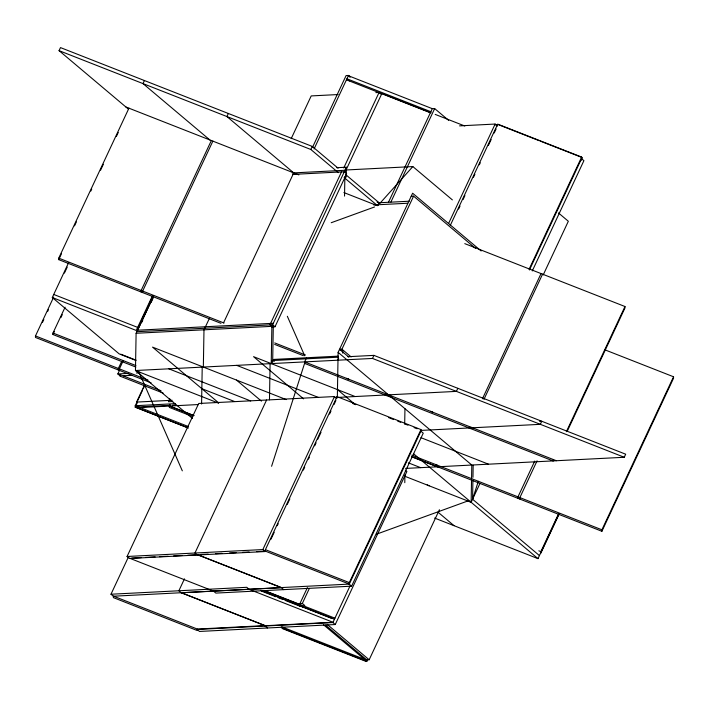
<?xml version="1.0" encoding="UTF-8"?>
<svg xmlns="http://www.w3.org/2000/svg" width="709" height="709" viewBox="0 0 709 709"><rect width="100%" height="100%" fill="white"/><g stroke="black" fill="none" stroke-linecap="round" stroke-linejoin="round"><path stroke-width="1.06" d="M53.618 297.195L35.477 335.951L35.45 337.44L151.079 382.825M135.862 367.067L52.962 334.524L52.989 333.035L65.086 307.201M220.951 323.322L58.714 259.636L58.741 258.147L128.976 108.114M118.332 369.974L118.359 368.476L121.611 361.528M119.369 370.382L119.396 368.893L123.118 360.943M218.629 403.173L135.454 370.523L136.11 333.274L153.631 295.937M187.46 427.687L135.259 407.196L135.286 405.708L142.27 390.801M141.126 291.984L141.144 290.495L211.388 140.462M142.633 292.578L142.66 291.089L212.904 141.056M197.315 629.06L197.288 630.549L113.36 597.607L113.387 596.118L197.315 629.06L265.193 625.604L181.274 592.662M201.578 404.024L202.216 367.12M203.341 367.067L203.988 329.809L205.424 326.752M420.96 429.583L349.324 582.603L349.298 584.092L265.379 551.15L265.405 549.661L337.041 396.641L420.96 429.583L420.933 431.081L349.253 584.189L351.611 586.175L423.246 433.164L420.889 431.178M269.473 399.823L270.102 363.664M271.715 326.938L275.003 326.769L346.639 173.758L344.282 171.773L271.875 326.353L271.219 363.602L272.655 360.544M272.664 362.264L273.302 326.105L269.943 324.784L341.578 171.773M285.133 600.39L299.455 606.018L299.482 604.52L307.396 587.637M337.014 398.139L337.041 396.641M481.145 250.977L412.62 193.22L338.122 352.355L337.333 397.457L334.506 397.598M344.53 196.101L344.875 176.373M344.902 172.464L344.937 170.275L346.373 167.218L336.775 167.705M342.784 353.153L342.819 350.964L339.46 349.643M346.205 177.073L346.373 167.218M366.004 661.4L366.03 659.911L282.111 626.969L282.085 628.458L366.004 661.4L366.934 659.414M386.972 395.737L386.999 394.239M388.497 396.331L388.523 394.842L390.641 395.498M404.688 424.035L404.954 408.694M404.786 482.687L404.919 475.021M435.92 466.141L435.946 464.652M437.347 466.699L437.364 465.21M469.385 428.085L469.411 426.596M470.891 428.679L470.918 427.19M539.416 555.572L472.575 499.233L472.903 480.605M472.965 477.317L473.169 465.264M517.96 498.347L517.987 496.858L534.737 461.089M519.839 499.083L519.865 497.594L537.076 460.832M558.541 513.874L540.87 551.629L540.843 553.117L558.984 514.371M553.33 459.538L553.304 461.027L304.578 363.389L304.604 361.9L306.465 357.93M450.259 225.471L497.709 124.119L581.637 157.061L581.61 158.559L529.446 269.961M411.761 456.658L601.888 531.289L601.914 529.8L673.55 376.78L604.981 349.865M464.776 243.639L624.975 306.518L624.948 308.007L567.262 431.214M673.55 376.78L673.523 378.278L601.888 531.289M271.591 466.283L304.684 363.052M472.584 499.233L478.318 481.322M128.4 109.106L59.069 50.658L60.495 47.6L312.27 146.426L338.078 168.184M58.714 259.636L61.506 253.671M74.525 225.852L76.386 221.882M90.805 191.076L91.736 189.09M100.572 170.213L103.363 164.249M116.391 136.429L118.252 132.459M144.423 80.542L142.988 83.6L209.829 139.939M135.516 360.287L119.139 353.853L52.306 297.514L68.622 262.658M64.413 273.089L67.204 267.133M42.425 322.533L43.825 319.555M47.547 311.606L48.478 309.62M52.962 334.524L54.363 331.537M60.877 317.632L62.268 314.654M228.342 113.484L226.907 116.542L295.414 174.29M152.541 295.6L136.225 330.456L52.306 297.514M138.095 327.895L152.984 296.096M137.537 330.385L153.348 296.601M141.818 322.294L142.748 320.308M151.114 302.424L152.976 298.445M120.184 375.938L117.836 373.944L119.697 369.974M144.476 385.191L136.562 402.083L172.127 400.266M143.191 388.816L144.122 386.83M135.259 407.196L137.121 403.226M291.204 138.645L311.207 95.919L338.14 94.545M169.805 398.759L168.405 401.737L172.721 401.524M204.768 328.249L209.421 318.314M170.018 404.493L169.309 406.018L193.867 415.66M223.548 322.834L293.783 172.801M338.317 172.65L310.834 149.484L312.27 146.426M312.607 147.109L346.098 75.571L348.491 75.446L350.14 76.838M314.069 148.979L348.491 75.446M127.071 556.485L262.835 549.564L265.193 551.549L129.428 558.47L127.071 556.485L198.706 403.474L334.471 396.553L336.039 397.873M349.298 584.092L113.343 596.216L110.985 594.231L128.666 556.476M343.732 167.971L379.085 92.454L381.442 94.448M345.62 170.949L381.894 93.473L431.116 112.793M266.584 400.009L194.948 553.029L197.306 555.014M184.455 578.845L178.872 590.774L181.229 592.759L265.131 625.737L333.017 622.272L249.098 589.33M377.711 205.743L379.102 202.765L345.575 174.503M378.03 205.061L379.102 202.765L377.055 201.959M388.505 202.18L432.286 108.663L434.661 108.574L448.691 120.397M390.934 201.976L434.661 108.574M339.549 349.298L341.942 349.174L413.586 196.154L475.473 248.327M337.98 360.199L338.698 358.665M262.835 549.564L334.471 396.553M270.962 539.23L274.215 532.273M277.281 525.715L278.212 523.729M287.242 504.454L289.839 498.888M303.337 470.076L304.728 467.098M308.45 459.148L309.381 457.163M314.69 445.828L316.081 442.85M317.756 439.279L321.009 432.322M329.57 414.029L330.97 411.052M334.036 404.502L335.898 400.523M135.454 370.523L372.482 358.444L373.918 355.377L625.684 454.203L624.257 457.27L405.583 468.419M448.611 223.415L495.13 124.057L497.479 126.042M458.608 209.075L460.008 206.097M463.057 199.575L464.918 195.595M473.497 177.277L474.888 174.299M479.337 164.798L480.268 162.804M488.377 145.487L491.169 139.522M494.226 133L496.087 129.029M299.455 606.018L300.386 604.024M299.942 603.554L302.335 603.43L309.31 588.523M405.309 470.191L406.877 471.512L335.242 624.532L199.477 631.453L197.129 629.468L332.893 622.546L350.104 585.776M457.837 388.319L456.41 391.386L338.769 397.377M529.065 269.34L581.637 157.061M580.839 160.659L582.275 157.593L540.311 141.126M532.273 270.953L583.906 160.668L581.548 158.683M482.439 398.768L541.047 273.577M483.946 399.362L542.562 274.17M543.218 274.915L568.334 221.261L558.435 212.913M281.269 626.942L282.926 628.351L366.854 661.293L367.572 659.76M325.52 625.116L366.775 659.893L369.167 659.769L439.412 509.736M480.02 483.334L471.148 502.291L404.617 476.182M566.358 431.71L624.975 306.518M434.617 518.066L537.989 558.639L558.958 513.848M379.873 203.377L412.842 166.571L452.377 199.903M331.218 222.723L374.574 206.957M376.576 534.161L468.454 500.74M375.85 92.622L379.085 92.454M459.565 125.874L495.13 124.057M495.174 124.819L498.347 124.651L539.283 140.728M345.841 169.992L412.842 166.571M292.241 172.961L344.937 170.275M292.826 174.396L344.282 171.773M411.193 196.278L413.586 196.154M378.216 202.809L409.288 201.223M373.74 204.972L407.684 203.244M137.537 330.208L273.302 323.286M136.881 331.706L272.646 324.784L275.003 326.769M136.11 333.274L271.875 326.353M273.639 359.436L338.237 356.148M272.203 360.562L338.353 357.194M347.897 356.707L373.918 355.377M117.836 373.944L128.781 373.386M136.447 372.996L139.735 372.837M123.472 375.77L132.228 375.318M198.582 404.529L137.643 407.693L135.286 405.708L175.158 403.678M169.362 405.371L135.304 407.108L188.523 427.997M172.526 405.202L175.699 405.043M539.593 421.376L541.765 421.261L540.329 424.328L420.561 430.434M200.691 554.447L208.162 554.066M215.625 553.685L222.023 553.357M229.592 552.976L236.106 552.639M242.611 552.311L249.116 551.983M256.702 551.593L265.379 551.15M131.688 558.098L141.286 557.602M145.549 557.389L155.147 556.902M159.481 556.68L168.157 556.237M173.581 555.962L182.257 555.519M187.672 555.244L196.349 554.801M110.985 594.231L246.759 587.309L249.107 589.294M181.212 592.795L281.358 587.681L283.724 589.64M351.611 586.175L215.846 593.096L213.489 591.111L129.552 558.205M306.722 362.556L304.604 361.9L556.37 460.726M346.559 378.376L348.677 379.023M430.487 411.317L432.605 411.964M432.286 108.663L348.358 75.721L350.042 77.139M430.85 111.721L346.931 78.779L349.448 80.906M435.202 114.397L464.803 126.007M346.444 79.816L430.372 112.758M59.069 50.658L310.834 149.484M125.901 106.997L298.87 174.893M343.9 192.573L376.647 205.424M372.482 358.444L624.257 457.27M58.741 258.147L224.044 323.038M274.72 342.926L305.419 354.979M274.693 344.414L303.346 355.661M272.034 360.349L274.427 361.236M355.147 396.544L253.547 356.662L303.585 398.848M352.683 403.483L355.758 404.688M388.505 417.539L393.619 419.551M397.714 421.155L400.789 422.36M404.883 423.964L407.95 425.17M414.091 427.58L417.158 428.785M236.717 365.365L318.598 397.501M420.942 437.675L488.492 464.191M53.733 294.457L137.661 327.398M286.241 399.601L152.541 347.126L218.647 402.845M411.778 455.169L601.914 529.8M411.707 456.756L437.293 466.797M168.839 368.822L250.711 400.966M408.322 462.826L420.605 467.648M120.858 354.216L136.208 360.243M201.843 388.683L234.59 401.542M52.989 333.035L135.889 365.569M35.477 335.951L148.039 380.13M161.023 390.739L120.087 374.671L120.06 376.16L163.123 393.07M538.822 550.822L540.87 551.629M193.912 415.563L169.354 405.92L169.327 407.409L192.866 416.653M135.286 405.708L188.505 426.596M265.405 549.661L349.324 582.603M197.492 554.606L281.42 587.557M197.43 554.739L281.358 587.681M264.315 590.455L334.932 618.177M263.597 590.437L299.482 604.52M260.761 590.287L334.453 619.214M299.092 605.61L331.839 618.461M261.594 591.146L275.916 596.774M277.963 597.581L283.086 599.584M469.172 501.343L471.148 502.291L471.795 465.042L338.122 352.355M427.208 484.867L429.184 485.825M344.14 177.56L376.833 205.114M341.942 349.174L351.132 356.919M340.391 349.998L348.793 357.079M337.466 389.604L354.27 403.776M413.471 453.671L537.989 558.639M438.1 512.244L454.061 525.697M236.46 380.068L261.444 401.126M135.729 370.63L192.485 418.478M302.335 603.43L304.808 605.513M327.088 624.301L369.167 659.769M300.013 604.945L302.539 607.072M323.534 624.78L366.854 661.293M265.006 626.003L267.364 627.988M332.893 622.546L335.242 624.532M287.331 316.276L304.702 355.803M138.672 371.516L182.319 470.838"/></g></svg>
